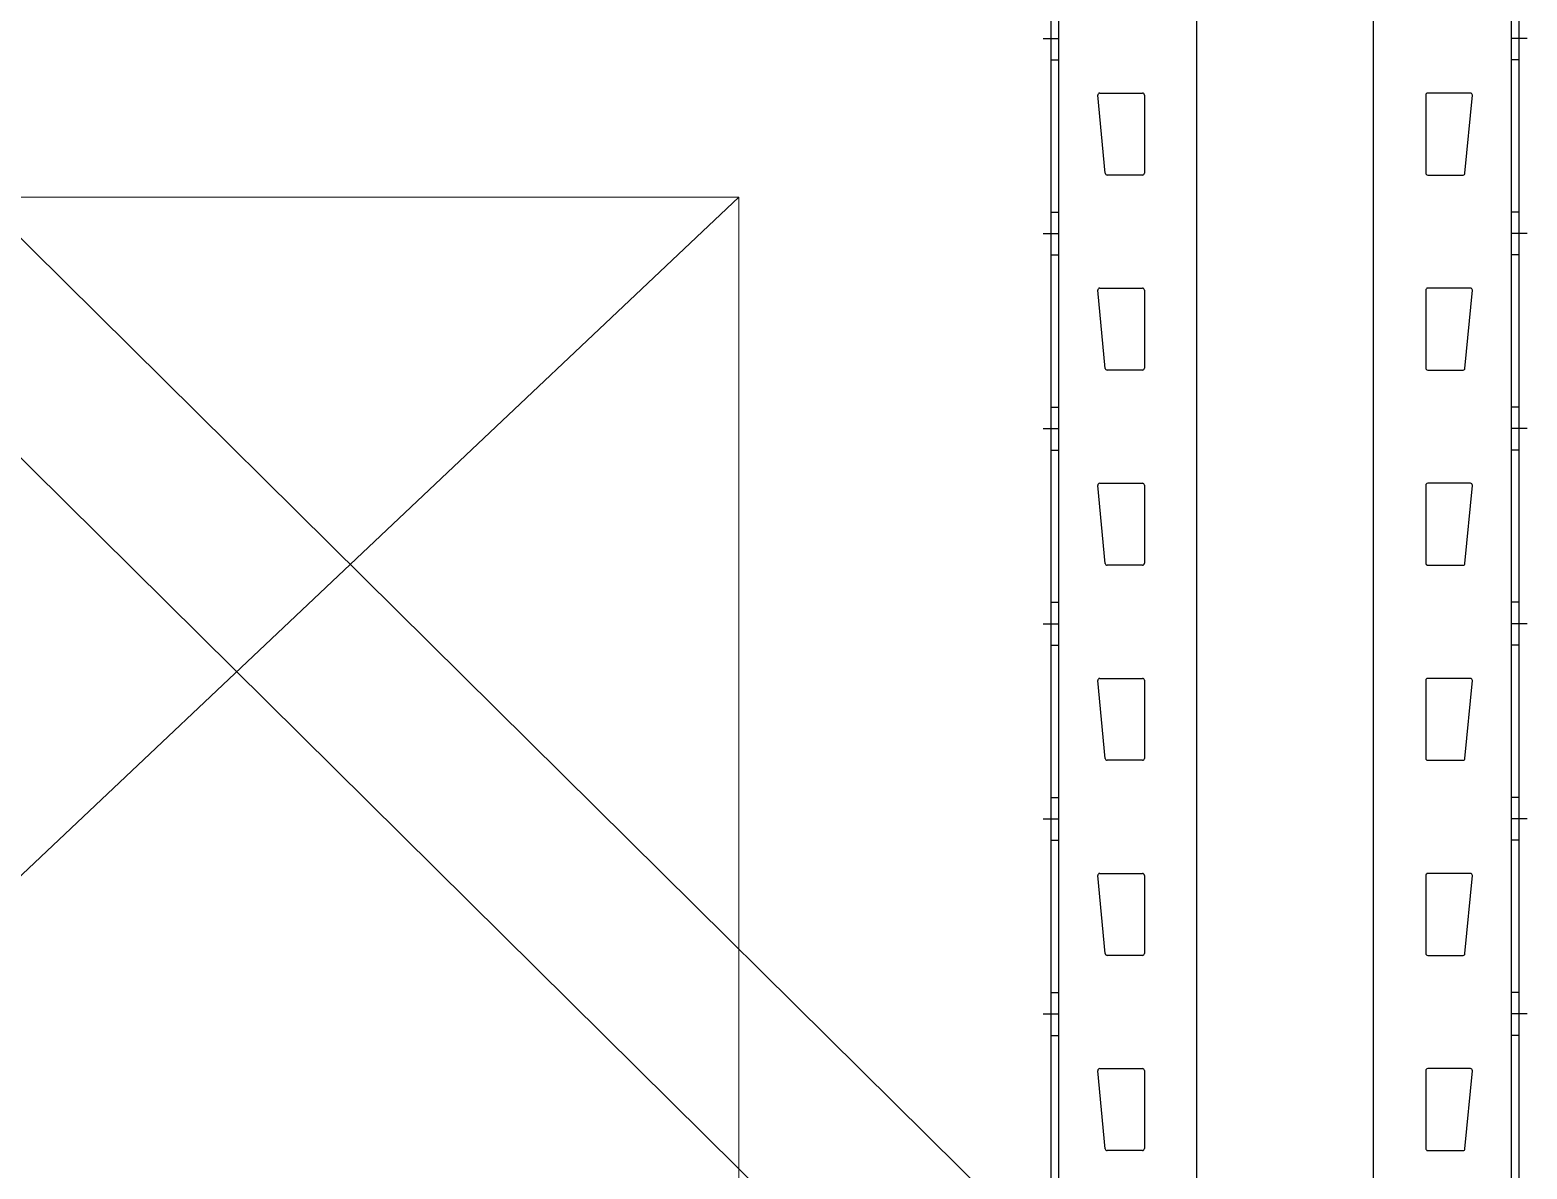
# Model space of a CAD drawing. Header units: millimetres. Extents: x 2140 to 223837, y 2113 to 170313.
# Drawn here: x 222550.1 to 222933.7, y 117054.7 to 117346.6 of the extents above; entities that cross this region are included whole.
import ezdxf

# ---------------------------------------------------------------- set-up
doc = ezdxf.new("R2010")
doc.units = ezdxf.units.MM
doc.layers.add('2.Стойка', color=7, linetype='Continuous')
for name, color, linetype, lineweight in [('20.Груз', 7, 'Continuous', 0), ('25.Размера', 7, 'Continuous', 0), ('37.Паллеты', 32, 'Continuous', 0), ('52.Труба СВЖ', 7, 'Continuous', 0)]:
    doc.layers.add(name, color=color, linetype=linetype, lineweight=lineweight)
doc.styles.add('Arial Narrow', font='ARIALN.TTF')
doc.styles.add('GOST', font='isocpeur.ttf')
doc.dimstyles.new('blok40', dxfattribs={"dimtxt": 40, "dimasz": 80, "dimexe": 0.18, "dimexo": 0, "dimgap": 5, "dimtad": 1, "dimtoh": 1, "dimdec": 0, "dimzin": 0, "dimdsep": 46, "dimtxsty": 'GOST', "dimblk": 'NONE', "dimcen": 0.09, "dimse1": 1, "dimse2": 1, "dimsd1": 1, "dimsd2": 1, "dimadec": 0, "dimazin": 0, "dimtfac": 1, "dimtdec": 0, "dimtofl": 0, "dimtmove": 0, "dimatfit": 2, "dimldrblk": 'NONE', "dimfxl": 0.18, "dimtolj": 1, "dimtzin": 0, "dimarcsym": 0})

# ---------------------------------------------------------------- blocks, each defined once
blk = doc.blocks.new('*U494')
at = {"layer": '2.Стойка', "color": 0, "linetype": 'ByBlock'}
for p, q in [((-120, 0), (-120, 12200)), ((-118, 0), (-118, 12200)), ((-82.67, 0), (-82.67, 12200)), ((-37.33, 0), (-37.33, 12200)), ((-2, 0), (-2, 12200)), ((0, 0), (0, 12200)), ((-122, 7615), (-118, 7615)), ((2, 7615), (-2, 7615)), ((-120, 7609.5), (-118, 7609.5)), ((0, 7609.5), (-2, 7609.5)), ((-107.5, 7601), (-96.55, 7601)), ((-12.5, 7601), (-23.45, 7601)), ((-106.09, 7580.45), (-108, 7600.45)), ((-96.05, 7600.5), (-96.05, 7580.5)), ((-23.95, 7600.5), (-23.95, 7580.5)), ((-13.91, 7580.45), (-12, 7600.45)), ((-96.55, 7580), (-105.6, 7580)), ((-23.45, 7580), (-14.4, 7580)), ((-120, 7570.5), (-118, 7570.5)), ((0, 7570.5), (-2, 7570.5)), ((-122, 7565), (-118, 7565)), ((2, 7565), (-2, 7565)), ((-120, 7559.5), (-118, 7559.5)), ((0, 7559.5), (-2, 7559.5)), ((-107.5, 7551), (-96.55, 7551)), ((-12.5, 7551), (-23.45, 7551)), ((-106.09, 7530.45), (-108, 7550.45)), ((-96.05, 7550.5), (-96.05, 7530.5)), ((-23.95, 7550.5), (-23.95, 7530.5)), ((-13.91, 7530.45), (-12, 7550.45)), ((-96.55, 7530), (-105.6, 7530)), ((-23.45, 7530), (-14.4, 7530)), ((-120, 7520.5), (-118, 7520.5)), ((0, 7520.5), (-2, 7520.5)), ((-122, 7515), (-118, 7515)), ((2, 7515), (-2, 7515)), ((-120, 7509.5), (-118, 7509.5)), ((0, 7509.5), (-2, 7509.5)), ((-106.09, 7480.45), (-108, 7500.45)), ((-107.5, 7501), (-96.55, 7501)), ((-96.05, 7500.5), (-96.05, 7480.5)), ((-23.95, 7500.5), (-23.95, 7480.5)), ((-12.5, 7501), (-23.45, 7501)), ((-13.91, 7480.45), (-12, 7500.45)), ((-96.55, 7480), (-105.6, 7480)), ((-23.45, 7480), (-14.4, 7480)), ((-120, 7470.5), (-118, 7470.5)), ((0, 7470.5), (-2, 7470.5)), ((-122, 7465), (-118, 7465)), ((2, 7465), (-2, 7465)), ((-120, 7459.5), (-118, 7459.5)), ((0, 7459.5), (-2, 7459.5)), ((-106.09, 7430.45), (-108, 7450.45)), ((-107.5, 7451), (-96.55, 7451)), ((-96.05, 7450.5), (-96.05, 7430.5)), ((-23.95, 7450.5), (-23.95, 7430.5)), ((-12.5, 7451), (-23.45, 7451)), ((-13.91, 7430.45), (-12, 7450.45)), ((-96.55, 7430), (-105.6, 7430)), ((-23.45, 7430), (-14.4, 7430)), ((-120, 7420.5), (-118, 7420.5)), ((0, 7420.5), (-2, 7420.5)), ((-122, 7415), (-118, 7415)), ((2, 7415), (-2, 7415)), ((-120, 7409.5), (-118, 7409.5)), ((0, 7409.5), (-2, 7409.5)), ((-106.09, 7380.45), (-108, 7400.45)), ((-107.5, 7401), (-96.55, 7401)), ((-96.05, 7400.5), (-96.05, 7380.5)), ((-23.95, 7400.5), (-23.95, 7380.5)), ((-12.5, 7401), (-23.45, 7401)), ((-13.91, 7380.45), (-12, 7400.45)), ((-96.55, 7380), (-105.6, 7380)), ((-23.45, 7380), (-14.4, 7380)), ((-120, 7370.5), (-118, 7370.5)), ((0, 7370.5), (-2, 7370.5)), ((-122, 7365), (-118, 7365)), ((2, 7365), (-2, 7365)), ((-120, 7359.5), (-118, 7359.5)), ((0, 7359.5), (-2, 7359.5)), ((-106.09, 7330.45), (-108, 7350.45)), ((-107.5, 7351), (-96.55, 7351)), ((-96.05, 7350.5), (-96.05, 7330.5)), ((-23.95, 7350.5), (-23.95, 7330.5)), ((-12.5, 7351), (-23.45, 7351)), ((-13.91, 7330.45), (-12, 7350.45)), ((-96.55, 7330), (-105.6, 7330)), ((-23.45, 7330), (-14.4, 7330))]:
    blk.add_line(p, q, dxfattribs=at)
for centre, start, end in [((-107.5, 7600.5), 90, 185.4403), ((-96.55, 7600.5), 0, 90), ((-23.45, 7600.5), 90, 180), ((-12.5, 7600.5), 354.5597, 90), ((-105.6, 7580.5), 185.4403, 270), ((-96.55, 7580.5), 270, 0), ((-23.45, 7580.5), 180, 270), ((-14.4, 7580.5), 270, 354.5597), ((-107.5, 7550.5), 90, 185.4403), ((-96.55, 7550.5), 0, 90), ((-23.45, 7550.5), 90, 180), ((-12.5, 7550.5), 354.5597, 90), ((-105.6, 7530.5), 185.4403, 270), ((-96.55, 7530.5), 270, 0), ((-23.45, 7530.5), 180, 270), ((-14.4, 7530.5), 270, 354.5597), ((-107.5, 7500.5), 90, 185.4403), ((-96.55, 7500.5), 0, 90), ((-23.45, 7500.5), 90, 180), ((-12.5, 7500.5), 354.5597, 90), ((-105.6, 7480.5), 185.4403, 270), ((-96.55, 7480.5), 270, 0), ((-23.45, 7480.5), 180, 270), ((-14.4, 7480.5), 270, 354.5597), ((-107.5, 7450.5), 90, 185.4403), ((-96.55, 7450.5), 0, 90), ((-23.45, 7450.5), 90, 180), ((-12.5, 7450.5), 354.5597, 90), ((-105.6, 7430.5), 185.4403, 270), ((-96.55, 7430.5), 270, 0), ((-23.45, 7430.5), 180, 270), ((-14.4, 7430.5), 270, 354.5597), ((-107.5, 7400.5), 90, 185.4403), ((-96.55, 7400.5), 0, 90), ((-23.45, 7400.5), 90, 180), ((-12.5, 7400.5), 354.5597, 90), ((-105.6, 7380.5), 185.4403, 270), ((-96.55, 7380.5), 270, 0), ((-23.45, 7380.5), 180, 270), ((-14.4, 7380.5), 270, 354.5597), ((-107.5, 7350.5), 90, 185.4403), ((-96.55, 7350.5), 0, 90), ((-23.45, 7350.5), 90, 180), ((-12.5, 7350.5), 354.5597, 90), ((-105.6, 7330.5), 185.4403, 270), ((-96.55, 7330.5), 270, 0), ((-23.45, 7330.5), 180, 270), ((-14.4, 7330.5), 270, 354.5597)]:
    blk.add_arc(centre, 0.5, start, end, dxfattribs=at)
blk = doc.blocks.new('*D1192')
at = {"layer": 'Defpoints', "color": 0, "linetype": 'ByBlock', "transparency": 16777216}
for p in [(1825, 900), (2625, 900), (2625, 900)]:
    blk.add_point(p, dxfattribs=at)
at = {"layer": '25.Размера', "color": 0, "linetype": 'ByBlock', "transparency": 16777216, "insert": (2225, 854.47), "char_height": 50, "attachment_point": 5, "style": 'Arial Narrow'}
blk.add_mtext('\\A1;В=800 мм', dxfattribs=at)
blk = doc.blocks.new('_None')
blk = doc.blocks.new('*D1193')
at = {"layer": 'Defpoints', "color": 0, "linetype": 'ByBlock', "transparency": 16777216}
for p in [(2625, 900), (2625, 900), (2625, 0)]:
    blk.add_point(p, dxfattribs=at)
at = {"layer": '25.Размера', "color": 0, "linetype": 'ByBlock', "transparency": 16777216, "insert": (2594.47, 450), "char_height": 50, "attachment_point": 5, "rotation": 90, "style": 'Arial Narrow'}
blk.add_mtext('\\A1;Н=900 мм', dxfattribs=at)
blk = doc.blocks.new('*U712')
at = {"layer": '52.Труба СВЖ', "color": 3}
for p, q in [((-0.15, 3195.28), (2860.42, 365.04)), ((2832.28, 336.61), (-28.28, 3166.85))]:
    blk.add_line(p, q, dxfattribs=at)
blk = doc.blocks.new('*U1179')
at = {"layer": '20.Груз', "color": 0, "linetype": 'ByBlock'}
blk.add_line((1825, 144), (2625, 900), dxfattribs=at)
blk.add_lwpolyline([(1825, 144), (2625, 144), (2625, 900), (1825, 900)], close=True, dxfattribs=at)
at = {"layer": '25.Размера', "color": 0, "linetype": 'ByBlock'}
dim = blk.add_linear_dim(base=(2625, 900), p1=(1825, 900), p2=(2625, 900), text='В=<> мм', dimstyle='blok40', override={"dimtxt": 50, "dimgap": 20, "dimtad": 4, "dimtxsty": 'Arial Narrow'}, dxfattribs=at)
dim.commit()
dim.dimension.update_dxf_attribs({"geometry": '*D1192', "text_midpoint": (2225, 854.47)})
dim = blk.add_linear_dim(base=(2625, 900), p1=(2625, 0), p2=(2625, 900), angle=90, text='Н=<> мм', dimstyle='blok40', override={"dimtxt": 50, "dimtxsty": 'Arial Narrow'}, dxfattribs=at)
dim.commit()
dim.dimension.update_dxf_attribs({"geometry": '*D1193', "text_midpoint": (2594.47, 450)})

msp = doc.modelspace()

# ---------------------------------------------------------------- block references
at = {"color": 0}
msp.add_blockref('*U712', (220041.74, 116577.46), dxfattribs=at)
at = {"layer": '2.Стойка', "color": 0}
msp.add_blockref('*U494', (222931.74, 109729.46), dxfattribs=at)
at = {"layer": '37.Паллеты', "color": 244, "lineweight": 0, "true_color": 0x991b1e}
msp.add_blockref('*U1179', (220106.74, 116403.81), dxfattribs=at)

doc.saveas('drawing.dxf')
